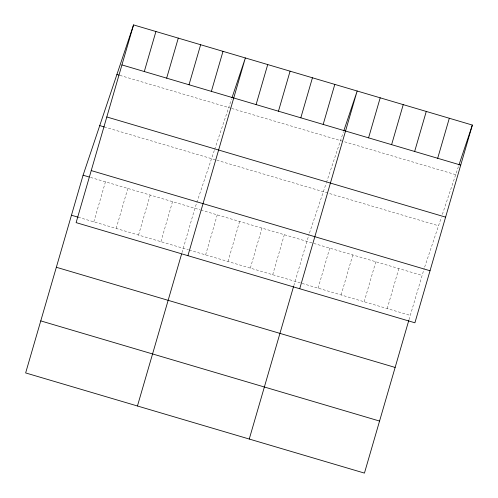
<?xml version="1.0" encoding="UTF-8"?>
<svg xmlns="http://www.w3.org/2000/svg" width="498" height="498" viewBox="0 0 498 498"><rect width="100%" height="100%" fill="white"/><g stroke="black" fill="none" stroke-linecap="round" stroke-linejoin="round"><path stroke-width="0.37" stroke-dasharray="2.49 1.87" d="M93.823 221.84L105.452 181.82M116.183 228.451L127.812 188.431M138.544 235.062L150.172 195.042M160.904 241.673L172.532 201.653M182.007 252.623L194.892 208.264L214.408 150.141M205.624 254.895L217.253 214.875M227.984 261.506L239.613 221.486M250.345 268.117L261.973 228.096M272.705 274.728L284.333 234.707M293.808 285.678L309.009 234.427M318.104 288.155L329.732 248.129M341.142 294.965L352.771 254.939M364.181 301.776L375.809 261.749M387.22 308.586L398.848 268.565M408.995 319.735L424.196 268.484M214.644 149.431L231.483 99.289M309.47 233.052L326.209 183.202M326.445 182.492L343.284 132.344M424.657 267.109L441.396 217.259M442.355 214.42L458.471 166.4M119.887 75.385L230.941 108.215M231.688 108.439L455.695 174.667M104.219 126.928L216.02 159.983M216.767 160.2L438.539 225.775M90.543 177.413L200.109 209.807M200.856 210.025L421.887 275.375M78.174 217.215L188.481 249.828M189.228 250.046L410.259 315.396"/><path stroke-width="0.75" d="M133.557 24.9L76.113 222.625L414.909 322.791L472.353 125.066L133.557 24.9L83.091 175.209L25.647 372.934L364.443 473.1L408.783 320.457M144.296 71.538L155.924 31.511M166.656 78.149L178.284 38.122M189.016 84.76L200.644 44.733M211.376 91.371L223.004 51.344M137.448 405.988L181.583 254.067M187.92 255.679L245.365 57.955L231.944 97.913M256.096 104.592L267.725 64.566M278.457 111.203L290.085 71.177M300.817 117.814L312.445 77.788M323.177 124.425L334.805 84.399M249.249 439.043L293.596 286.4M299.721 288.734L357.166 91.01L343.745 130.968M368.576 137.846L380.198 97.82M391.609 144.657L403.237 104.636M414.647 151.467L426.276 111.446M437.686 158.283L449.314 118.256M458.938 165.025L472.353 125.066M121.935 64.927L460.725 165.093M116.906 74.501L119.14 75.161M106.815 116.968L445.604 217.134M99.749 125.608L104.219 126.928M91.234 170.584L430.029 270.75M83.091 175.209L89.055 176.971M71.463 215.229L78.174 217.215M56.342 267.27L395.138 367.443M40.768 320.893L379.557 421.059"/></g></svg>
